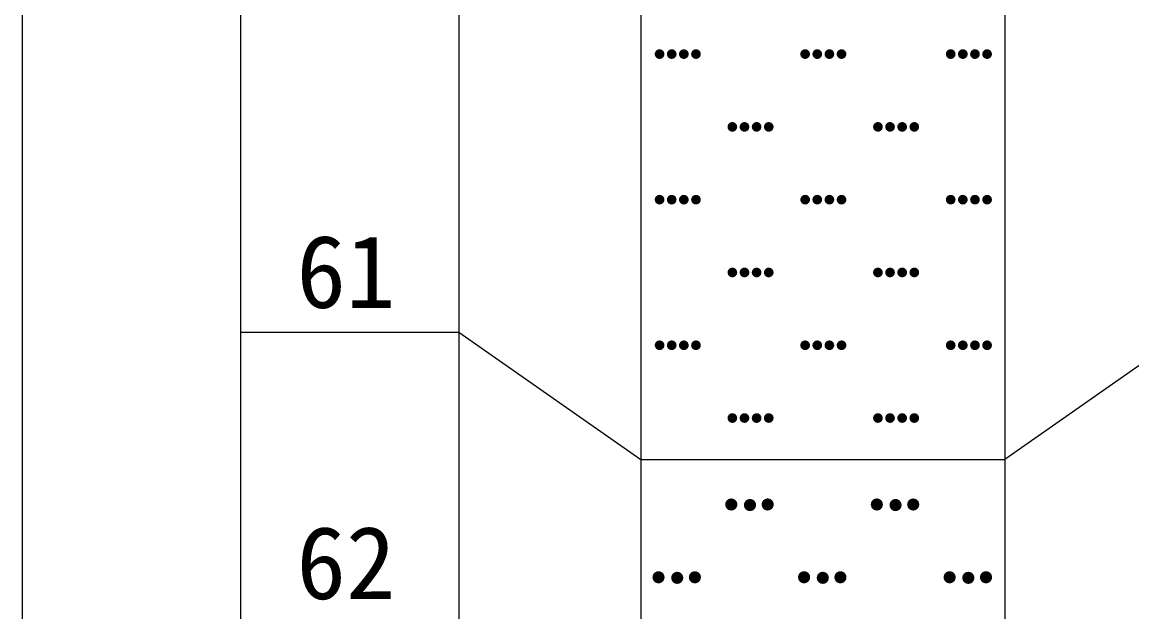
# Model space of a CAD drawing. Header units: inches. Extents: x -27 to 109, y -598 to 26.
# Drawn here: x 14.68 to 20.78, y -291.74 to -288.5 of the extents above; entities that cross this region are included whole.
import ezdxf

# ---------------------------------------------------------------- set-up
doc = ezdxf.new("R2010")
doc.units = ezdxf.units.IN
doc.header["$MEASUREMENT"] = 0
doc.layers.get('0').update_dxf_attribs({"lineweight": 0})
doc.styles.add('宋体', font='')
doc.styles.get('宋体').set_extended_font_data('宋体')

# ---------------------------------------------------------------- blocks, each defined once
blk = doc.blocks.new('lr_block_50')
at = {"true_color": 0x000000}
for points in [[(18.2105, -288.6826), (18.2114, -288.6757), (18.2105, -288.6687), (18.2078, -288.6624), (18.2035, -288.6569), (18.1981, -288.6526), (18.1917, -288.6499), (18.1847, -288.649), (18.1778, -288.6499), (18.1714, -288.6526), (18.1659, -288.6569), (18.1617, -288.6624), (18.159, -288.6687), (18.1581, -288.6757), (18.159, -288.6826), (18.1617, -288.689), (18.1659, -288.6945), (18.1714, -288.6988), (18.1778, -288.7014), (18.1847, -288.7024), (18.1917, -288.7014), (18.1981, -288.6988), (18.2035, -288.6945), (18.2078, -288.689)], [(18.2771, -288.6826), (18.2781, -288.6757), (18.2771, -288.6687), (18.2745, -288.6624), (18.2702, -288.6569), (18.2647, -288.6526), (18.2583, -288.6499), (18.2514, -288.649), (18.2445, -288.6499), (18.2381, -288.6526), (18.2326, -288.6569), (18.2283, -288.6624), (18.2257, -288.6687), (18.2247, -288.6757), (18.2257, -288.6826), (18.2283, -288.689), (18.2326, -288.6945), (18.2381, -288.6988), (18.2445, -288.7014), (18.2514, -288.7024), (18.2583, -288.7014), (18.2647, -288.6988), (18.2702, -288.6945), (18.2745, -288.689)], [(18.3438, -288.6826), (18.3447, -288.6757), (18.3438, -288.6687), (18.3411, -288.6624), (18.3369, -288.6569), (18.3314, -288.6526), (18.325, -288.6499), (18.3181, -288.649), (18.3111, -288.6499), (18.3047, -288.6526), (18.2993, -288.6569), (18.295, -288.6624), (18.2923, -288.6687), (18.2914, -288.6757), (18.2923, -288.6826), (18.295, -288.689), (18.2993, -288.6945), (18.3047, -288.6988), (18.3111, -288.7014), (18.3181, -288.7024), (18.325, -288.7014), (18.3314, -288.6988), (18.3369, -288.6945), (18.3411, -288.689)], [(18.4105, -288.6826), (18.4114, -288.6757), (18.4105, -288.6687), (18.4078, -288.6624), (18.4035, -288.6569), (18.3981, -288.6526), (18.3917, -288.6499), (18.3847, -288.649), (18.3778, -288.6499), (18.3714, -288.6526), (18.3659, -288.6569), (18.3617, -288.6624), (18.359, -288.6687), (18.3581, -288.6757), (18.359, -288.6826), (18.3617, -288.689), (18.3659, -288.6945), (18.3714, -288.6988), (18.3778, -288.7014), (18.3847, -288.7024), (18.3917, -288.7014), (18.3981, -288.6988), (18.4035, -288.6945), (18.4078, -288.689)], [(19.0105, -288.6826), (19.0114, -288.6757), (19.0105, -288.6687), (19.0078, -288.6624), (19.0035, -288.6569), (18.9981, -288.6526), (18.9917, -288.6499), (18.9847, -288.649), (18.9778, -288.6499), (18.9714, -288.6526), (18.9659, -288.6569), (18.9617, -288.6624), (18.959, -288.6687), (18.9581, -288.6757), (18.959, -288.6826), (18.9617, -288.689), (18.9659, -288.6945), (18.9714, -288.6988), (18.9778, -288.7014), (18.9847, -288.7024), (18.9917, -288.7014), (18.9981, -288.6988), (19.0035, -288.6945), (19.0078, -288.689)], [(19.0771, -288.6826), (19.0781, -288.6757), (19.0771, -288.6687), (19.0745, -288.6624), (19.0702, -288.6569), (19.0647, -288.6526), (19.0583, -288.6499), (19.0514, -288.649), (19.0445, -288.6499), (19.0381, -288.6526), (19.0326, -288.6569), (19.0283, -288.6624), (19.0257, -288.6687), (19.0247, -288.6757), (19.0257, -288.6826), (19.0283, -288.689), (19.0326, -288.6945), (19.0381, -288.6988), (19.0445, -288.7014), (19.0514, -288.7024), (19.0583, -288.7014), (19.0647, -288.6988), (19.0702, -288.6945), (19.0745, -288.689)], [(19.1438, -288.6826), (19.1447, -288.6757), (19.1438, -288.6687), (19.1411, -288.6624), (19.1369, -288.6569), (19.1314, -288.6526), (19.125, -288.6499), (19.1181, -288.649), (19.1111, -288.6499), (19.1047, -288.6526), (19.0993, -288.6569), (19.095, -288.6624), (19.0923, -288.6687), (19.0914, -288.6757), (19.0923, -288.6826), (19.095, -288.689), (19.0993, -288.6945), (19.1047, -288.6988), (19.1111, -288.7014), (19.1181, -288.7024), (19.125, -288.7014), (19.1314, -288.6988), (19.1369, -288.6945), (19.1411, -288.689)], [(19.2105, -288.6826), (19.2114, -288.6757), (19.2105, -288.6687), (19.2078, -288.6624), (19.2035, -288.6569), (19.1981, -288.6526), (19.1917, -288.6499), (19.1847, -288.649), (19.1778, -288.6499), (19.1714, -288.6526), (19.1659, -288.6569), (19.1617, -288.6624), (19.159, -288.6687), (19.1581, -288.6757), (19.159, -288.6826), (19.1617, -288.689), (19.1659, -288.6945), (19.1714, -288.6988), (19.1778, -288.7014), (19.1847, -288.7024), (19.1917, -288.7014), (19.1981, -288.6988), (19.2035, -288.6945), (19.2078, -288.689)], [(19.8105, -288.6826), (19.8114, -288.6757), (19.8105, -288.6687), (19.8078, -288.6624), (19.8035, -288.6569), (19.7981, -288.6526), (19.7917, -288.6499), (19.7847, -288.649), (19.7778, -288.6499), (19.7714, -288.6526), (19.7659, -288.6569), (19.7617, -288.6624), (19.759, -288.6687), (19.7581, -288.6757), (19.759, -288.6826), (19.7617, -288.689), (19.7659, -288.6945), (19.7714, -288.6988), (19.7778, -288.7014), (19.7847, -288.7024), (19.7917, -288.7014), (19.7981, -288.6988), (19.8035, -288.6945), (19.8078, -288.689)], [(19.8771, -288.6826), (19.8781, -288.6757), (19.8771, -288.6687), (19.8745, -288.6624), (19.8702, -288.6569), (19.8647, -288.6526), (19.8583, -288.6499), (19.8514, -288.649), (19.8445, -288.6499), (19.8381, -288.6526), (19.8326, -288.6569), (19.8283, -288.6624), (19.8257, -288.6687), (19.8247, -288.6757), (19.8257, -288.6826), (19.8283, -288.689), (19.8326, -288.6945), (19.8381, -288.6988), (19.8445, -288.7014), (19.8514, -288.7024), (19.8583, -288.7014), (19.8647, -288.6988), (19.8702, -288.6945), (19.8745, -288.689)], [(19.9438, -288.6826), (19.9447, -288.6757), (19.9438, -288.6687), (19.9411, -288.6624), (19.9369, -288.6569), (19.9314, -288.6526), (19.925, -288.6499), (19.9181, -288.649), (19.9111, -288.6499), (19.9047, -288.6526), (19.8993, -288.6569), (19.895, -288.6624), (19.8923, -288.6687), (19.8914, -288.6757), (19.8923, -288.6826), (19.895, -288.689), (19.8993, -288.6945), (19.9047, -288.6988), (19.9111, -288.7014), (19.9181, -288.7024), (19.925, -288.7014), (19.9314, -288.6988), (19.9369, -288.6945), (19.9411, -288.689)], [(20.0105, -288.6826), (20.0114, -288.6757), (20.0105, -288.6687), (20.0078, -288.6624), (20.0035, -288.6569), (19.9981, -288.6526), (19.9917, -288.6499), (19.9847, -288.649), (19.9778, -288.6499), (19.9714, -288.6526), (19.9659, -288.6569), (19.9617, -288.6624), (19.959, -288.6687), (19.9581, -288.6757), (19.959, -288.6826), (19.9617, -288.689), (19.9659, -288.6945), (19.9714, -288.6988), (19.9778, -288.7014), (19.9847, -288.7024), (19.9917, -288.7014), (19.9981, -288.6988), (20.0035, -288.6945), (20.0078, -288.689)], [(18.6105, -289.0826), (18.6114, -289.0757), (18.6105, -289.0688), (18.6078, -289.0623), (18.6035, -289.0569), (18.5981, -289.0526), (18.5917, -289.05), (18.5847, -289.049), (18.5778, -289.05), (18.5714, -289.0526), (18.5659, -289.0569), (18.5617, -289.0623), (18.559, -289.0688), (18.5581, -289.0757), (18.559, -289.0826), (18.5617, -289.089), (18.5659, -289.0945), (18.5714, -289.0987), (18.5778, -289.1014), (18.5847, -289.1024), (18.5917, -289.1014), (18.5981, -289.0987), (18.6035, -289.0945), (18.6078, -289.089)], [(18.6771, -289.0826), (18.6781, -289.0757), (18.6771, -289.0688), (18.6745, -289.0623), (18.6702, -289.0569), (18.6647, -289.0526), (18.6583, -289.05), (18.6514, -289.049), (18.6445, -289.05), (18.6381, -289.0526), (18.6326, -289.0569), (18.6283, -289.0623), (18.6257, -289.0688), (18.6247, -289.0757), (18.6257, -289.0826), (18.6283, -289.089), (18.6326, -289.0945), (18.6381, -289.0987), (18.6445, -289.1014), (18.6514, -289.1024), (18.6583, -289.1014), (18.6647, -289.0987), (18.6702, -289.0945), (18.6745, -289.089)], [(18.7438, -289.0826), (18.7447, -289.0757), (18.7438, -289.0688), (18.7411, -289.0623), (18.7369, -289.0569), (18.7314, -289.0526), (18.725, -289.05), (18.7181, -289.049), (18.7111, -289.05), (18.7047, -289.0526), (18.6993, -289.0569), (18.695, -289.0623), (18.6923, -289.0688), (18.6914, -289.0757), (18.6923, -289.0826), (18.695, -289.089), (18.6993, -289.0945), (18.7047, -289.0987), (18.7111, -289.1014), (18.7181, -289.1024), (18.725, -289.1014), (18.7314, -289.0987), (18.7369, -289.0945), (18.7411, -289.089)], [(18.8105, -289.0826), (18.8114, -289.0757), (18.8105, -289.0688), (18.8078, -289.0623), (18.8035, -289.0569), (18.7981, -289.0526), (18.7917, -289.05), (18.7847, -289.049), (18.7778, -289.05), (18.7714, -289.0526), (18.7659, -289.0569), (18.7617, -289.0623), (18.759, -289.0688), (18.7581, -289.0757), (18.759, -289.0826), (18.7617, -289.089), (18.7659, -289.0945), (18.7714, -289.0987), (18.7778, -289.1014), (18.7847, -289.1024), (18.7917, -289.1014), (18.7981, -289.0987), (18.8035, -289.0945), (18.8078, -289.089)], [(19.4105, -289.0826), (19.4114, -289.0757), (19.4105, -289.0688), (19.4078, -289.0623), (19.4035, -289.0569), (19.3981, -289.0526), (19.3917, -289.05), (19.3847, -289.049), (19.3778, -289.05), (19.3714, -289.0526), (19.3659, -289.0569), (19.3617, -289.0623), (19.359, -289.0688), (19.3581, -289.0757), (19.359, -289.0826), (19.3617, -289.089), (19.3659, -289.0945), (19.3714, -289.0987), (19.3778, -289.1014), (19.3847, -289.1024), (19.3917, -289.1014), (19.3981, -289.0987), (19.4035, -289.0945), (19.4078, -289.089)], [(19.4771, -289.0826), (19.4781, -289.0757), (19.4771, -289.0688), (19.4745, -289.0623), (19.4702, -289.0569), (19.4647, -289.0526), (19.4583, -289.05), (19.4514, -289.049), (19.4445, -289.05), (19.4381, -289.0526), (19.4326, -289.0569), (19.4283, -289.0623), (19.4257, -289.0688), (19.4247, -289.0757), (19.4257, -289.0826), (19.4283, -289.089), (19.4326, -289.0945), (19.4381, -289.0987), (19.4445, -289.1014), (19.4514, -289.1024), (19.4583, -289.1014), (19.4647, -289.0987), (19.4702, -289.0945), (19.4745, -289.089)], [(19.5438, -289.0826), (19.5447, -289.0757), (19.5438, -289.0688), (19.5411, -289.0623), (19.5369, -289.0569), (19.5314, -289.0526), (19.525, -289.05), (19.5181, -289.049), (19.5111, -289.05), (19.5047, -289.0526), (19.4993, -289.0569), (19.495, -289.0623), (19.4923, -289.0688), (19.4914, -289.0757), (19.4923, -289.0826), (19.495, -289.089), (19.4993, -289.0945), (19.5047, -289.0987), (19.5111, -289.1014), (19.5181, -289.1024), (19.525, -289.1014), (19.5314, -289.0987), (19.5369, -289.0945), (19.5411, -289.089)], [(19.6105, -289.0826), (19.6114, -289.0757), (19.6105, -289.0688), (19.6078, -289.0623), (19.6035, -289.0569), (19.5981, -289.0526), (19.5917, -289.05), (19.5847, -289.049), (19.5778, -289.05), (19.5714, -289.0526), (19.5659, -289.0569), (19.5617, -289.0623), (19.559, -289.0688), (19.5581, -289.0757), (19.559, -289.0826), (19.5617, -289.089), (19.5659, -289.0945), (19.5714, -289.0987), (19.5778, -289.1014), (19.5847, -289.1024), (19.5917, -289.1014), (19.5981, -289.0987), (19.6035, -289.0945), (19.6078, -289.089)], [(18.2105, -289.4826), (18.2114, -289.4757), (18.2105, -289.4688), (18.2078, -289.4624), (18.2035, -289.4569), (18.1981, -289.4526), (18.1917, -289.45), (18.1847, -289.449), (18.1778, -289.45), (18.1714, -289.4526), (18.1659, -289.4569), (18.1617, -289.4624), (18.159, -289.4688), (18.1581, -289.4757), (18.159, -289.4826), (18.1617, -289.489), (18.1659, -289.4945), (18.1714, -289.4987), (18.1778, -289.5014), (18.1847, -289.5023), (18.1917, -289.5014), (18.1981, -289.4987), (18.2035, -289.4945), (18.2078, -289.489)], [(18.2771, -289.4826), (18.2781, -289.4757), (18.2771, -289.4688), (18.2745, -289.4624), (18.2702, -289.4569), (18.2647, -289.4526), (18.2583, -289.45), (18.2514, -289.449), (18.2445, -289.45), (18.2381, -289.4526), (18.2326, -289.4569), (18.2283, -289.4624), (18.2257, -289.4688), (18.2247, -289.4757), (18.2257, -289.4826), (18.2283, -289.489), (18.2326, -289.4945), (18.2381, -289.4987), (18.2445, -289.5014), (18.2514, -289.5023), (18.2583, -289.5014), (18.2647, -289.4987), (18.2702, -289.4945), (18.2745, -289.489)], [(18.3438, -289.4826), (18.3447, -289.4757), (18.3438, -289.4688), (18.3411, -289.4624), (18.3369, -289.4569), (18.3314, -289.4526), (18.325, -289.45), (18.3181, -289.449), (18.3111, -289.45), (18.3047, -289.4526), (18.2993, -289.4569), (18.295, -289.4624), (18.2923, -289.4688), (18.2914, -289.4757), (18.2923, -289.4826), (18.295, -289.489), (18.2993, -289.4945), (18.3047, -289.4987), (18.3111, -289.5014), (18.3181, -289.5023), (18.325, -289.5014), (18.3314, -289.4987), (18.3369, -289.4945), (18.3411, -289.489)], [(18.4105, -289.4826), (18.4114, -289.4757), (18.4105, -289.4688), (18.4078, -289.4624), (18.4035, -289.4569), (18.3981, -289.4526), (18.3917, -289.45), (18.3847, -289.449), (18.3778, -289.45), (18.3714, -289.4526), (18.3659, -289.4569), (18.3617, -289.4624), (18.359, -289.4688), (18.3581, -289.4757), (18.359, -289.4826), (18.3617, -289.489), (18.3659, -289.4945), (18.3714, -289.4987), (18.3778, -289.5014), (18.3847, -289.5023), (18.3917, -289.5014), (18.3981, -289.4987), (18.4035, -289.4945), (18.4078, -289.489)], [(19.0105, -289.4826), (19.0114, -289.4757), (19.0105, -289.4688), (19.0078, -289.4624), (19.0035, -289.4569), (18.9981, -289.4526), (18.9917, -289.45), (18.9847, -289.449), (18.9778, -289.45), (18.9714, -289.4526), (18.9659, -289.4569), (18.9617, -289.4624), (18.959, -289.4688), (18.9581, -289.4757), (18.959, -289.4826), (18.9617, -289.489), (18.9659, -289.4945), (18.9714, -289.4987), (18.9778, -289.5014), (18.9847, -289.5023), (18.9917, -289.5014), (18.9981, -289.4987), (19.0035, -289.4945), (19.0078, -289.489)], [(19.0771, -289.4826), (19.0781, -289.4757), (19.0771, -289.4688), (19.0745, -289.4624), (19.0702, -289.4569), (19.0647, -289.4526), (19.0583, -289.45), (19.0514, -289.449), (19.0445, -289.45), (19.0381, -289.4526), (19.0326, -289.4569), (19.0283, -289.4624), (19.0257, -289.4688), (19.0247, -289.4757), (19.0257, -289.4826), (19.0283, -289.489), (19.0326, -289.4945), (19.0381, -289.4987), (19.0445, -289.5014), (19.0514, -289.5023), (19.0583, -289.5014), (19.0647, -289.4987), (19.0702, -289.4945), (19.0745, -289.489)], [(19.1438, -289.4826), (19.1447, -289.4757), (19.1438, -289.4688), (19.1411, -289.4624), (19.1369, -289.4569), (19.1314, -289.4526), (19.125, -289.45), (19.1181, -289.449), (19.1111, -289.45), (19.1047, -289.4526), (19.0993, -289.4569), (19.095, -289.4624), (19.0923, -289.4688), (19.0914, -289.4757), (19.0923, -289.4826), (19.095, -289.489), (19.0993, -289.4945), (19.1047, -289.4987), (19.1111, -289.5014), (19.1181, -289.5023), (19.125, -289.5014), (19.1314, -289.4987), (19.1369, -289.4945), (19.1411, -289.489)], [(19.2105, -289.4826), (19.2114, -289.4757), (19.2105, -289.4688), (19.2078, -289.4624), (19.2035, -289.4569), (19.1981, -289.4526), (19.1917, -289.45), (19.1847, -289.449), (19.1778, -289.45), (19.1714, -289.4526), (19.1659, -289.4569), (19.1617, -289.4624), (19.159, -289.4688), (19.1581, -289.4757), (19.159, -289.4826), (19.1617, -289.489), (19.1659, -289.4945), (19.1714, -289.4987), (19.1778, -289.5014), (19.1847, -289.5023), (19.1917, -289.5014), (19.1981, -289.4987), (19.2035, -289.4945), (19.2078, -289.489)], [(19.8105, -289.4826), (19.8114, -289.4757), (19.8105, -289.4688), (19.8078, -289.4624), (19.8035, -289.4569), (19.7981, -289.4526), (19.7917, -289.45), (19.7847, -289.449), (19.7778, -289.45), (19.7714, -289.4526), (19.7659, -289.4569), (19.7617, -289.4624), (19.759, -289.4688), (19.7581, -289.4757), (19.759, -289.4826), (19.7617, -289.489), (19.7659, -289.4945), (19.7714, -289.4987), (19.7778, -289.5014), (19.7847, -289.5023), (19.7917, -289.5014), (19.7981, -289.4987), (19.8035, -289.4945), (19.8078, -289.489)], [(19.8771, -289.4826), (19.8781, -289.4757), (19.8771, -289.4688), (19.8745, -289.4624), (19.8702, -289.4569), (19.8647, -289.4526), (19.8583, -289.45), (19.8514, -289.449), (19.8445, -289.45), (19.8381, -289.4526), (19.8326, -289.4569), (19.8283, -289.4624), (19.8257, -289.4688), (19.8247, -289.4757), (19.8257, -289.4826), (19.8283, -289.489), (19.8326, -289.4945), (19.8381, -289.4987), (19.8445, -289.5014), (19.8514, -289.5023), (19.8583, -289.5014), (19.8647, -289.4987), (19.8702, -289.4945), (19.8745, -289.489)], [(19.9438, -289.4826), (19.9447, -289.4757), (19.9438, -289.4688), (19.9411, -289.4624), (19.9369, -289.4569), (19.9314, -289.4526), (19.925, -289.45), (19.9181, -289.449), (19.9111, -289.45), (19.9047, -289.4526), (19.8993, -289.4569), (19.895, -289.4624), (19.8923, -289.4688), (19.8914, -289.4757), (19.8923, -289.4826), (19.895, -289.489), (19.8993, -289.4945), (19.9047, -289.4987), (19.9111, -289.5014), (19.9181, -289.5023), (19.925, -289.5014), (19.9314, -289.4987), (19.9369, -289.4945), (19.9411, -289.489)], [(20.0105, -289.4826), (20.0114, -289.4757), (20.0105, -289.4688), (20.0078, -289.4624), (20.0035, -289.4569), (19.9981, -289.4526), (19.9917, -289.45), (19.9847, -289.449), (19.9778, -289.45), (19.9714, -289.4526), (19.9659, -289.4569), (19.9617, -289.4624), (19.959, -289.4688), (19.9581, -289.4757), (19.959, -289.4826), (19.9617, -289.489), (19.9659, -289.4945), (19.9714, -289.4987), (19.9778, -289.5014), (19.9847, -289.5023), (19.9917, -289.5014), (19.9981, -289.4987), (20.0035, -289.4945), (20.0078, -289.489)], [(18.6105, -289.8826), (18.6114, -289.8757), (18.6105, -289.8687), (18.6078, -289.8623), (18.6035, -289.8569), (18.5981, -289.8526), (18.5917, -289.8499), (18.5847, -289.849), (18.5778, -289.8499), (18.5714, -289.8526), (18.5659, -289.8569), (18.5617, -289.8623), (18.559, -289.8687), (18.5581, -289.8757), (18.559, -289.8826), (18.5617, -289.889), (18.5659, -289.8945), (18.5714, -289.8988), (18.5778, -289.9014), (18.5847, -289.9024), (18.5917, -289.9014), (18.5981, -289.8988), (18.6035, -289.8945), (18.6078, -289.889)], [(18.6771, -289.8826), (18.6781, -289.8757), (18.6771, -289.8687), (18.6745, -289.8623), (18.6702, -289.8569), (18.6647, -289.8526), (18.6583, -289.8499), (18.6514, -289.849), (18.6445, -289.8499), (18.6381, -289.8526), (18.6326, -289.8569), (18.6283, -289.8623), (18.6257, -289.8687), (18.6247, -289.8757), (18.6257, -289.8826), (18.6283, -289.889), (18.6326, -289.8945), (18.6381, -289.8988), (18.6445, -289.9014), (18.6514, -289.9024), (18.6583, -289.9014), (18.6647, -289.8988), (18.6702, -289.8945), (18.6745, -289.889)], [(18.7438, -289.8826), (18.7447, -289.8757), (18.7438, -289.8687), (18.7411, -289.8623), (18.7369, -289.8569), (18.7314, -289.8526), (18.725, -289.8499), (18.7181, -289.849), (18.7111, -289.8499), (18.7047, -289.8526), (18.6993, -289.8569), (18.695, -289.8623), (18.6923, -289.8687), (18.6914, -289.8757), (18.6923, -289.8826), (18.695, -289.889), (18.6993, -289.8945), (18.7047, -289.8988), (18.7111, -289.9014), (18.7181, -289.9024), (18.725, -289.9014), (18.7314, -289.8988), (18.7369, -289.8945), (18.7411, -289.889)], [(18.8105, -289.8826), (18.8114, -289.8757), (18.8105, -289.8687), (18.8078, -289.8623), (18.8035, -289.8569), (18.7981, -289.8526), (18.7917, -289.8499), (18.7847, -289.849), (18.7778, -289.8499), (18.7714, -289.8526), (18.7659, -289.8569), (18.7617, -289.8623), (18.759, -289.8687), (18.7581, -289.8757), (18.759, -289.8826), (18.7617, -289.889), (18.7659, -289.8945), (18.7714, -289.8988), (18.7778, -289.9014), (18.7847, -289.9024), (18.7917, -289.9014), (18.7981, -289.8988), (18.8035, -289.8945), (18.8078, -289.889)], [(19.4105, -289.8826), (19.4114, -289.8757), (19.4105, -289.8687), (19.4078, -289.8623), (19.4035, -289.8569), (19.3981, -289.8526), (19.3917, -289.8499), (19.3847, -289.849), (19.3778, -289.8499), (19.3714, -289.8526), (19.3659, -289.8569), (19.3617, -289.8623), (19.359, -289.8687), (19.3581, -289.8757), (19.359, -289.8826), (19.3617, -289.889), (19.3659, -289.8945), (19.3714, -289.8988), (19.3778, -289.9014), (19.3847, -289.9024), (19.3917, -289.9014), (19.3981, -289.8988), (19.4035, -289.8945), (19.4078, -289.889)], [(19.4771, -289.8826), (19.4781, -289.8757), (19.4771, -289.8687), (19.4745, -289.8623), (19.4702, -289.8569), (19.4647, -289.8526), (19.4583, -289.8499), (19.4514, -289.849), (19.4445, -289.8499), (19.4381, -289.8526), (19.4326, -289.8569), (19.4283, -289.8623), (19.4257, -289.8687), (19.4247, -289.8757), (19.4257, -289.8826), (19.4283, -289.889), (19.4326, -289.8945), (19.4381, -289.8988), (19.4445, -289.9014), (19.4514, -289.9024), (19.4583, -289.9014), (19.4647, -289.8988), (19.4702, -289.8945), (19.4745, -289.889)], [(19.5438, -289.8826), (19.5447, -289.8757), (19.5438, -289.8687), (19.5411, -289.8623), (19.5369, -289.8569), (19.5314, -289.8526), (19.525, -289.8499), (19.5181, -289.849), (19.5111, -289.8499), (19.5047, -289.8526), (19.4993, -289.8569), (19.495, -289.8623), (19.4923, -289.8687), (19.4914, -289.8757), (19.4923, -289.8826), (19.495, -289.889), (19.4993, -289.8945), (19.5047, -289.8988), (19.5111, -289.9014), (19.5181, -289.9024), (19.525, -289.9014), (19.5314, -289.8988), (19.5369, -289.8945), (19.5411, -289.889)], [(19.6105, -289.8826), (19.6114, -289.8757), (19.6105, -289.8687), (19.6078, -289.8623), (19.6035, -289.8569), (19.5981, -289.8526), (19.5917, -289.8499), (19.5847, -289.849), (19.5778, -289.8499), (19.5714, -289.8526), (19.5659, -289.8569), (19.5617, -289.8623), (19.559, -289.8687), (19.5581, -289.8757), (19.559, -289.8826), (19.5617, -289.889), (19.5659, -289.8945), (19.5714, -289.8988), (19.5778, -289.9014), (19.5847, -289.9024), (19.5917, -289.9014), (19.5981, -289.8988), (19.6035, -289.8945), (19.6078, -289.889)], [(18.2105, -290.2826), (18.2114, -290.2757), (18.2105, -290.2688), (18.2078, -290.2624), (18.2035, -290.2569), (18.1981, -290.2526), (18.1917, -290.25), (18.1847, -290.249), (18.1778, -290.25), (18.1714, -290.2526), (18.1659, -290.2569), (18.1617, -290.2624), (18.159, -290.2688), (18.1581, -290.2757), (18.159, -290.2826), (18.1617, -290.289), (18.1659, -290.2945), (18.1714, -290.2987), (18.1778, -290.3014), (18.1847, -290.3023), (18.1917, -290.3014), (18.1981, -290.2987), (18.2035, -290.2945), (18.2078, -290.289)], [(18.2771, -290.2826), (18.2781, -290.2757), (18.2771, -290.2688), (18.2745, -290.2624), (18.2702, -290.2569), (18.2647, -290.2526), (18.2583, -290.25), (18.2514, -290.249), (18.2445, -290.25), (18.2381, -290.2526), (18.2326, -290.2569), (18.2283, -290.2624), (18.2257, -290.2688), (18.2247, -290.2757), (18.2257, -290.2826), (18.2283, -290.289), (18.2326, -290.2945), (18.2381, -290.2987), (18.2445, -290.3014), (18.2514, -290.3023), (18.2583, -290.3014), (18.2647, -290.2987), (18.2702, -290.2945), (18.2745, -290.289)], [(18.3438, -290.2826), (18.3447, -290.2757), (18.3438, -290.2688), (18.3411, -290.2624), (18.3369, -290.2569), (18.3314, -290.2526), (18.325, -290.25), (18.3181, -290.249), (18.3111, -290.25), (18.3047, -290.2526), (18.2993, -290.2569), (18.295, -290.2624), (18.2923, -290.2688), (18.2914, -290.2757), (18.2923, -290.2826), (18.295, -290.289), (18.2993, -290.2945), (18.3047, -290.2987), (18.3111, -290.3014), (18.3181, -290.3023), (18.325, -290.3014), (18.3314, -290.2987), (18.3369, -290.2945), (18.3411, -290.289)], [(18.4105, -290.2826), (18.4114, -290.2757), (18.4105, -290.2688), (18.4078, -290.2624), (18.4035, -290.2569), (18.3981, -290.2526), (18.3917, -290.25), (18.3847, -290.249), (18.3778, -290.25), (18.3714, -290.2526), (18.3659, -290.2569), (18.3617, -290.2624), (18.359, -290.2688), (18.3581, -290.2757), (18.359, -290.2826), (18.3617, -290.289), (18.3659, -290.2945), (18.3714, -290.2987), (18.3778, -290.3014), (18.3847, -290.3023), (18.3917, -290.3014), (18.3981, -290.2987), (18.4035, -290.2945), (18.4078, -290.289)], [(19.0105, -290.2826), (19.0114, -290.2757), (19.0105, -290.2688), (19.0078, -290.2624), (19.0035, -290.2569), (18.9981, -290.2526), (18.9917, -290.25), (18.9847, -290.249), (18.9778, -290.25), (18.9714, -290.2526), (18.9659, -290.2569), (18.9617, -290.2624), (18.959, -290.2688), (18.9581, -290.2757), (18.959, -290.2826), (18.9617, -290.289), (18.9659, -290.2945), (18.9714, -290.2987), (18.9778, -290.3014), (18.9847, -290.3023), (18.9917, -290.3014), (18.9981, -290.2987), (19.0035, -290.2945), (19.0078, -290.289)], [(19.0771, -290.2826), (19.0781, -290.2757), (19.0771, -290.2688), (19.0745, -290.2624), (19.0702, -290.2569), (19.0647, -290.2526), (19.0583, -290.25), (19.0514, -290.249), (19.0445, -290.25), (19.0381, -290.2526), (19.0326, -290.2569), (19.0283, -290.2624), (19.0257, -290.2688), (19.0247, -290.2757), (19.0257, -290.2826), (19.0283, -290.289), (19.0326, -290.2945), (19.0381, -290.2987), (19.0445, -290.3014), (19.0514, -290.3023), (19.0583, -290.3014), (19.0647, -290.2987), (19.0702, -290.2945), (19.0745, -290.289)], [(19.1438, -290.2826), (19.1447, -290.2757), (19.1438, -290.2688), (19.1411, -290.2624), (19.1369, -290.2569), (19.1314, -290.2526), (19.125, -290.25), (19.1181, -290.249), (19.1111, -290.25), (19.1047, -290.2526), (19.0993, -290.2569), (19.095, -290.2624), (19.0923, -290.2688), (19.0914, -290.2757), (19.0923, -290.2826), (19.095, -290.289), (19.0993, -290.2945), (19.1047, -290.2987), (19.1111, -290.3014), (19.1181, -290.3023), (19.125, -290.3014), (19.1314, -290.2987), (19.1369, -290.2945), (19.1411, -290.289)], [(19.2105, -290.2826), (19.2114, -290.2757), (19.2105, -290.2688), (19.2078, -290.2624), (19.2035, -290.2569), (19.1981, -290.2526), (19.1917, -290.25), (19.1847, -290.249), (19.1778, -290.25), (19.1714, -290.2526), (19.1659, -290.2569), (19.1617, -290.2624), (19.159, -290.2688), (19.1581, -290.2757), (19.159, -290.2826), (19.1617, -290.289), (19.1659, -290.2945), (19.1714, -290.2987), (19.1778, -290.3014), (19.1847, -290.3023), (19.1917, -290.3014), (19.1981, -290.2987), (19.2035, -290.2945), (19.2078, -290.289)], [(19.8105, -290.2826), (19.8114, -290.2757), (19.8105, -290.2688), (19.8078, -290.2624), (19.8035, -290.2569), (19.7981, -290.2526), (19.7917, -290.25), (19.7847, -290.249), (19.7778, -290.25), (19.7714, -290.2526), (19.7659, -290.2569), (19.7617, -290.2624), (19.759, -290.2688), (19.7581, -290.2757), (19.759, -290.2826), (19.7617, -290.289), (19.7659, -290.2945), (19.7714, -290.2987), (19.7778, -290.3014), (19.7847, -290.3023), (19.7917, -290.3014), (19.7981, -290.2987), (19.8035, -290.2945), (19.8078, -290.289)], [(19.8771, -290.2826), (19.8781, -290.2757), (19.8771, -290.2688), (19.8745, -290.2624), (19.8702, -290.2569), (19.8647, -290.2526), (19.8583, -290.25), (19.8514, -290.249), (19.8445, -290.25), (19.8381, -290.2526), (19.8326, -290.2569), (19.8283, -290.2624), (19.8257, -290.2688), (19.8247, -290.2757), (19.8257, -290.2826), (19.8283, -290.289), (19.8326, -290.2945), (19.8381, -290.2987), (19.8445, -290.3014), (19.8514, -290.3023), (19.8583, -290.3014), (19.8647, -290.2987), (19.8702, -290.2945), (19.8745, -290.289)], [(19.9438, -290.2826), (19.9447, -290.2757), (19.9438, -290.2688), (19.9411, -290.2624), (19.9369, -290.2569), (19.9314, -290.2526), (19.925, -290.25), (19.9181, -290.249), (19.9111, -290.25), (19.9047, -290.2526), (19.8993, -290.2569), (19.895, -290.2624), (19.8923, -290.2688), (19.8914, -290.2757), (19.8923, -290.2826), (19.895, -290.289), (19.8993, -290.2945), (19.9047, -290.2987), (19.9111, -290.3014), (19.9181, -290.3023), (19.925, -290.3014), (19.9314, -290.2987), (19.9369, -290.2945), (19.9411, -290.289)], [(20.0105, -290.2826), (20.0114, -290.2757), (20.0105, -290.2688), (20.0078, -290.2624), (20.0035, -290.2569), (19.9981, -290.2526), (19.9917, -290.25), (19.9847, -290.249), (19.9778, -290.25), (19.9714, -290.2526), (19.9659, -290.2569), (19.9617, -290.2624), (19.959, -290.2688), (19.9581, -290.2757), (19.959, -290.2826), (19.9617, -290.289), (19.9659, -290.2945), (19.9714, -290.2987), (19.9778, -290.3014), (19.9847, -290.3023), (19.9917, -290.3014), (19.9981, -290.2987), (20.0035, -290.2945), (20.0078, -290.289)], [(18.6105, -290.6826), (18.6114, -290.6757), (18.6105, -290.6687), (18.6078, -290.6624), (18.6035, -290.6569), (18.5981, -290.6526), (18.5917, -290.6499), (18.5847, -290.649), (18.5778, -290.6499), (18.5714, -290.6526), (18.5659, -290.6569), (18.5617, -290.6624), (18.559, -290.6687), (18.5581, -290.6757), (18.559, -290.6826), (18.5617, -290.689), (18.5659, -290.6945), (18.5714, -290.6988), (18.5778, -290.7014), (18.5847, -290.7024), (18.5917, -290.7014), (18.5981, -290.6988), (18.6035, -290.6945), (18.6078, -290.689)], [(18.6771, -290.6826), (18.6781, -290.6757), (18.6771, -290.6687), (18.6745, -290.6624), (18.6702, -290.6569), (18.6647, -290.6526), (18.6583, -290.6499), (18.6514, -290.649), (18.6445, -290.6499), (18.6381, -290.6526), (18.6326, -290.6569), (18.6283, -290.6624), (18.6257, -290.6687), (18.6247, -290.6757), (18.6257, -290.6826), (18.6283, -290.689), (18.6326, -290.6945), (18.6381, -290.6988), (18.6445, -290.7014), (18.6514, -290.7024), (18.6583, -290.7014), (18.6647, -290.6988), (18.6702, -290.6945), (18.6745, -290.689)], [(18.7438, -290.6826), (18.7447, -290.6757), (18.7438, -290.6687), (18.7411, -290.6624), (18.7369, -290.6569), (18.7314, -290.6526), (18.725, -290.6499), (18.7181, -290.649), (18.7111, -290.6499), (18.7047, -290.6526), (18.6993, -290.6569), (18.695, -290.6624), (18.6923, -290.6687), (18.6914, -290.6757), (18.6923, -290.6826), (18.695, -290.689), (18.6993, -290.6945), (18.7047, -290.6988), (18.7111, -290.7014), (18.7181, -290.7024), (18.725, -290.7014), (18.7314, -290.6988), (18.7369, -290.6945), (18.7411, -290.689)], [(18.8105, -290.6826), (18.8114, -290.6757), (18.8105, -290.6687), (18.8078, -290.6624), (18.8035, -290.6569), (18.7981, -290.6526), (18.7917, -290.6499), (18.7847, -290.649), (18.7778, -290.6499), (18.7714, -290.6526), (18.7659, -290.6569), (18.7617, -290.6624), (18.759, -290.6687), (18.7581, -290.6757), (18.759, -290.6826), (18.7617, -290.689), (18.7659, -290.6945), (18.7714, -290.6988), (18.7778, -290.7014), (18.7847, -290.7024), (18.7917, -290.7014), (18.7981, -290.6988), (18.8035, -290.6945), (18.8078, -290.689)], [(19.4105, -290.6826), (19.4114, -290.6757), (19.4105, -290.6687), (19.4078, -290.6624), (19.4035, -290.6569), (19.3981, -290.6526), (19.3917, -290.6499), (19.3847, -290.649), (19.3778, -290.6499), (19.3714, -290.6526), (19.3659, -290.6569), (19.3617, -290.6624), (19.359, -290.6687), (19.3581, -290.6757), (19.359, -290.6826), (19.3617, -290.689), (19.3659, -290.6945), (19.3714, -290.6988), (19.3778, -290.7014), (19.3847, -290.7024), (19.3917, -290.7014), (19.3981, -290.6988), (19.4035, -290.6945), (19.4078, -290.689)], [(19.4771, -290.6826), (19.4781, -290.6757), (19.4771, -290.6687), (19.4745, -290.6624), (19.4702, -290.6569), (19.4647, -290.6526), (19.4583, -290.6499), (19.4514, -290.649), (19.4445, -290.6499), (19.4381, -290.6526), (19.4326, -290.6569), (19.4283, -290.6624), (19.4257, -290.6687), (19.4247, -290.6757), (19.4257, -290.6826), (19.4283, -290.689), (19.4326, -290.6945), (19.4381, -290.6988), (19.4445, -290.7014), (19.4514, -290.7024), (19.4583, -290.7014), (19.4647, -290.6988), (19.4702, -290.6945), (19.4745, -290.689)], [(19.5438, -290.6826), (19.5447, -290.6757), (19.5438, -290.6687), (19.5411, -290.6624), (19.5369, -290.6569), (19.5314, -290.6526), (19.525, -290.6499), (19.5181, -290.649), (19.5111, -290.6499), (19.5047, -290.6526), (19.4993, -290.6569), (19.495, -290.6624), (19.4923, -290.6687), (19.4914, -290.6757), (19.4923, -290.6826), (19.495, -290.689), (19.4993, -290.6945), (19.5047, -290.6988), (19.5111, -290.7014), (19.5181, -290.7024), (19.525, -290.7014), (19.5314, -290.6988), (19.5369, -290.6945), (19.5411, -290.689)], [(19.6105, -290.6826), (19.6114, -290.6757), (19.6105, -290.6687), (19.6078, -290.6624), (19.6035, -290.6569), (19.5981, -290.6526), (19.5917, -290.6499), (19.5847, -290.649), (19.5778, -290.6499), (19.5714, -290.6526), (19.5659, -290.6569), (19.5617, -290.6624), (19.559, -290.6687), (19.5581, -290.6757), (19.559, -290.6826), (19.5617, -290.689), (19.5659, -290.6945), (19.5714, -290.6988), (19.5778, -290.7014), (19.5847, -290.7024), (19.5917, -290.7014), (19.5981, -290.6988), (19.6035, -290.6945), (19.6078, -290.689)]]:
    blk.add_hatch(color=18, dxfattribs=at).paths.add_polyline_path(points, flags=17)
blk = doc.blocks.new('lr_block_51')
at = {"true_color": 0x000000}
for points in [[(18.611, -291.1594), (18.6122, -291.1507), (18.611, -291.142), (18.6078, -291.134), (18.6025, -291.1271), (18.5955, -291.1218), (18.5875, -291.1186), (18.5789, -291.1173), (18.5702, -291.1186), (18.5622, -291.1218), (18.5553, -291.1271), (18.5499, -291.134), (18.5467, -291.142), (18.5455, -291.1507), (18.5467, -291.1594), (18.5499, -291.1673), (18.5553, -291.1743), (18.5622, -291.1796), (18.5702, -291.1828), (18.5789, -291.184), (18.5875, -291.1828), (18.5955, -291.1796), (18.6025, -291.1743), (18.6078, -291.1673)], [(18.7138, -291.1624), (18.715, -291.1538), (18.7138, -291.1451), (18.7106, -291.1371), (18.7053, -291.1302), (18.6983, -291.1248), (18.6903, -291.1216), (18.6817, -291.1204), (18.673, -291.1216), (18.665, -291.1248), (18.6581, -291.1302), (18.6527, -291.1371), (18.6495, -291.1451), (18.6483, -291.1538), (18.6495, -291.1624), (18.6527, -291.1704), (18.6581, -291.1773), (18.665, -291.1827), (18.673, -291.1859), (18.6817, -291.1871), (18.6903, -291.1859), (18.6983, -291.1827), (18.7053, -291.1773), (18.7106, -291.1704)], [(18.8109, -291.1594), (18.8121, -291.1507), (18.8109, -291.142), (18.8077, -291.134), (18.8023, -291.1271), (18.7954, -291.1218), (18.7874, -291.1186), (18.7787, -291.1173), (18.7701, -291.1186), (18.7621, -291.1218), (18.7551, -291.1271), (18.7498, -291.134), (18.7466, -291.142), (18.7454, -291.1507), (18.7466, -291.1594), (18.7498, -291.1673), (18.7551, -291.1743), (18.7621, -291.1796), (18.7701, -291.1828), (18.7787, -291.184), (18.7874, -291.1828), (18.7954, -291.1796), (18.8023, -291.1743), (18.8077, -291.1673)], [(19.411, -291.1594), (19.4122, -291.1507), (19.411, -291.142), (19.4078, -291.134), (19.4025, -291.1271), (19.3955, -291.1218), (19.3875, -291.1186), (19.3789, -291.1173), (19.3702, -291.1186), (19.3622, -291.1218), (19.3553, -291.1271), (19.3499, -291.134), (19.3467, -291.142), (19.3455, -291.1507), (19.3467, -291.1594), (19.3499, -291.1673), (19.3553, -291.1743), (19.3622, -291.1796), (19.3702, -291.1828), (19.3789, -291.184), (19.3875, -291.1828), (19.3955, -291.1796), (19.4025, -291.1743), (19.4078, -291.1673)], [(19.5138, -291.1624), (19.515, -291.1538), (19.5138, -291.1451), (19.5106, -291.1371), (19.5053, -291.1302), (19.4983, -291.1248), (19.4903, -291.1216), (19.4817, -291.1204), (19.473, -291.1216), (19.465, -291.1248), (19.4581, -291.1302), (19.4527, -291.1371), (19.4495, -291.1451), (19.4483, -291.1538), (19.4495, -291.1624), (19.4527, -291.1704), (19.4581, -291.1773), (19.465, -291.1827), (19.473, -291.1859), (19.4817, -291.1871), (19.4903, -291.1859), (19.4983, -291.1827), (19.5053, -291.1773), (19.5106, -291.1704)], [(19.6109, -291.1594), (19.6121, -291.1507), (19.6109, -291.142), (19.6077, -291.134), (19.6023, -291.1271), (19.5954, -291.1218), (19.5874, -291.1186), (19.5787, -291.1173), (19.5701, -291.1186), (19.5621, -291.1218), (19.5551, -291.1271), (19.5498, -291.134), (19.5466, -291.142), (19.5454, -291.1507), (19.5466, -291.1594), (19.5498, -291.1673), (19.5551, -291.1743), (19.5621, -291.1796), (19.5701, -291.1828), (19.5787, -291.184), (19.5874, -291.1828), (19.5954, -291.1796), (19.6023, -291.1743), (19.6077, -291.1673)], [(18.211, -291.5593), (18.2122, -291.5507), (18.211, -291.542), (18.2078, -291.534), (18.2025, -291.5271), (18.1955, -291.5217), (18.1875, -291.5186), (18.1789, -291.5174), (18.1702, -291.5186), (18.1622, -291.5217), (18.1553, -291.5271), (18.1499, -291.534), (18.1467, -291.542), (18.1455, -291.5507), (18.1467, -291.5593), (18.1499, -291.5673), (18.1553, -291.5743), (18.1622, -291.5796), (18.1702, -291.5828), (18.1789, -291.584), (18.1875, -291.5828), (18.1955, -291.5796), (18.2025, -291.5743), (18.2078, -291.5673)], [(18.3138, -291.5624), (18.315, -291.5537), (18.3138, -291.5451), (18.3106, -291.5371), (18.3053, -291.5301), (18.2983, -291.5248), (18.2903, -291.5216), (18.2817, -291.5204), (18.273, -291.5216), (18.265, -291.5248), (18.2581, -291.5301), (18.2527, -291.5371), (18.2495, -291.5451), (18.2483, -291.5537), (18.2495, -291.5624), (18.2527, -291.5704), (18.2581, -291.5774), (18.265, -291.5827), (18.273, -291.5859), (18.2817, -291.5871), (18.2903, -291.5859), (18.2983, -291.5827), (18.3053, -291.5774), (18.3106, -291.5704)], [(18.4109, -291.5593), (18.4121, -291.5507), (18.4109, -291.542), (18.4077, -291.534), (18.4023, -291.5271), (18.3954, -291.5217), (18.3874, -291.5186), (18.3787, -291.5174), (18.3701, -291.5186), (18.3621, -291.5217), (18.3551, -291.5271), (18.3498, -291.534), (18.3466, -291.542), (18.3454, -291.5507), (18.3466, -291.5593), (18.3498, -291.5673), (18.3551, -291.5743), (18.3621, -291.5796), (18.3701, -291.5828), (18.3787, -291.584), (18.3874, -291.5828), (18.3954, -291.5796), (18.4023, -291.5743), (18.4077, -291.5673)], [(19.011, -291.5593), (19.0122, -291.5507), (19.011, -291.542), (19.0078, -291.534), (19.0025, -291.5271), (18.9955, -291.5217), (18.9875, -291.5186), (18.9789, -291.5174), (18.9702, -291.5186), (18.9622, -291.5217), (18.9553, -291.5271), (18.9499, -291.534), (18.9467, -291.542), (18.9455, -291.5507), (18.9467, -291.5593), (18.9499, -291.5673), (18.9553, -291.5743), (18.9622, -291.5796), (18.9702, -291.5828), (18.9789, -291.584), (18.9875, -291.5828), (18.9955, -291.5796), (19.0025, -291.5743), (19.0078, -291.5673)], [(19.1138, -291.5624), (19.115, -291.5537), (19.1138, -291.5451), (19.1106, -291.5371), (19.1053, -291.5301), (19.0983, -291.5248), (19.0903, -291.5216), (19.0817, -291.5204), (19.073, -291.5216), (19.065, -291.5248), (19.0581, -291.5301), (19.0527, -291.5371), (19.0495, -291.5451), (19.0483, -291.5537), (19.0495, -291.5624), (19.0527, -291.5704), (19.0581, -291.5774), (19.065, -291.5827), (19.073, -291.5859), (19.0817, -291.5871), (19.0903, -291.5859), (19.0983, -291.5827), (19.1053, -291.5774), (19.1106, -291.5704)], [(19.2109, -291.5593), (19.2121, -291.5507), (19.2109, -291.542), (19.2077, -291.534), (19.2023, -291.5271), (19.1954, -291.5217), (19.1874, -291.5186), (19.1787, -291.5174), (19.1701, -291.5186), (19.1621, -291.5217), (19.1551, -291.5271), (19.1498, -291.534), (19.1466, -291.542), (19.1454, -291.5507), (19.1466, -291.5593), (19.1498, -291.5673), (19.1551, -291.5743), (19.1621, -291.5796), (19.1701, -291.5828), (19.1787, -291.584), (19.1874, -291.5828), (19.1954, -291.5796), (19.2023, -291.5743), (19.2077, -291.5673)], [(19.811, -291.5593), (19.8122, -291.5507), (19.811, -291.542), (19.8078, -291.534), (19.8025, -291.5271), (19.7955, -291.5217), (19.7875, -291.5186), (19.7789, -291.5174), (19.7702, -291.5186), (19.7622, -291.5217), (19.7553, -291.5271), (19.7499, -291.534), (19.7467, -291.542), (19.7455, -291.5507), (19.7467, -291.5593), (19.7499, -291.5673), (19.7553, -291.5743), (19.7622, -291.5796), (19.7702, -291.5828), (19.7789, -291.584), (19.7875, -291.5828), (19.7955, -291.5796), (19.8025, -291.5743), (19.8078, -291.5673)], [(19.9138, -291.5624), (19.915, -291.5537), (19.9138, -291.5451), (19.9106, -291.5371), (19.9053, -291.5301), (19.8983, -291.5248), (19.8903, -291.5216), (19.8817, -291.5204), (19.873, -291.5216), (19.865, -291.5248), (19.8581, -291.5301), (19.8527, -291.5371), (19.8495, -291.5451), (19.8483, -291.5537), (19.8495, -291.5624), (19.8527, -291.5704), (19.8581, -291.5774), (19.865, -291.5827), (19.873, -291.5859), (19.8817, -291.5871), (19.8903, -291.5859), (19.8983, -291.5827), (19.9053, -291.5774), (19.9106, -291.5704)], [(20.0109, -291.5593), (20.0121, -291.5507), (20.0109, -291.542), (20.0077, -291.534), (20.0023, -291.5271), (19.9954, -291.5217), (19.9874, -291.5186), (19.9787, -291.5174), (19.9701, -291.5186), (19.9621, -291.5217), (19.9551, -291.5271), (19.9498, -291.534), (19.9466, -291.542), (19.9454, -291.5507), (19.9466, -291.5593), (19.9498, -291.5673), (19.9551, -291.5743), (19.9621, -291.5796), (19.9701, -291.5828), (19.9787, -291.584), (19.9874, -291.5828), (19.9954, -291.5796), (20.0023, -291.5743), (20.0077, -291.5673)]]:
    blk.add_hatch(color=18, dxfattribs=at).paths.add_polyline_path(points, flags=17)

msp = doc.modelspace()

# ---------------------------------------------------------------- linework, layer by layer
at = {"linetype": 'Continuous', "lineweight": 15}
for p, q in [((14.6817, 0.8962), (14.6817, -567.1838)), ((15.8817, 0.8962), (15.8817, -567.1838)), ((17.0817, 0.8962), (17.0817, -567.1838)), ((18.0817, -286.4538), (18.0817, -290.9038)), ((20.0817, -286.4538), (20.0817, -290.9038)), ((15.8817, -290.2038), (17.0817, -290.2038)), ((17.0817, -290.2038), (18.0817, -290.9038)), ((21.0817, -290.2038), (20.0817, -290.9038)), ((18.0817, -290.9038), (20.0817, -290.9038)), ((18.0817, -290.9038), (18.0817, -291.8037)), ((20.0817, -290.9038), (20.0817, -291.8037))]:
    msp.add_line(p, q, dxfattribs=at)

# ---------------------------------------------------------------- block references
at = {"color": 7}
for name in ['lr_block_50', 'lr_block_51']:
    msp.add_blockref(name, (0, 0), dxfattribs=at)

# ---------------------------------------------------------------- texts
at = {"style": '宋体'}
for s, p in [('61', (16.1891, -290.0704)), ('62', (16.1891, -291.6704))]:
    msp.add_text(s, height=0.4, dxfattribs=at).set_placement(p)

doc.saveas('drawing.dxf')
